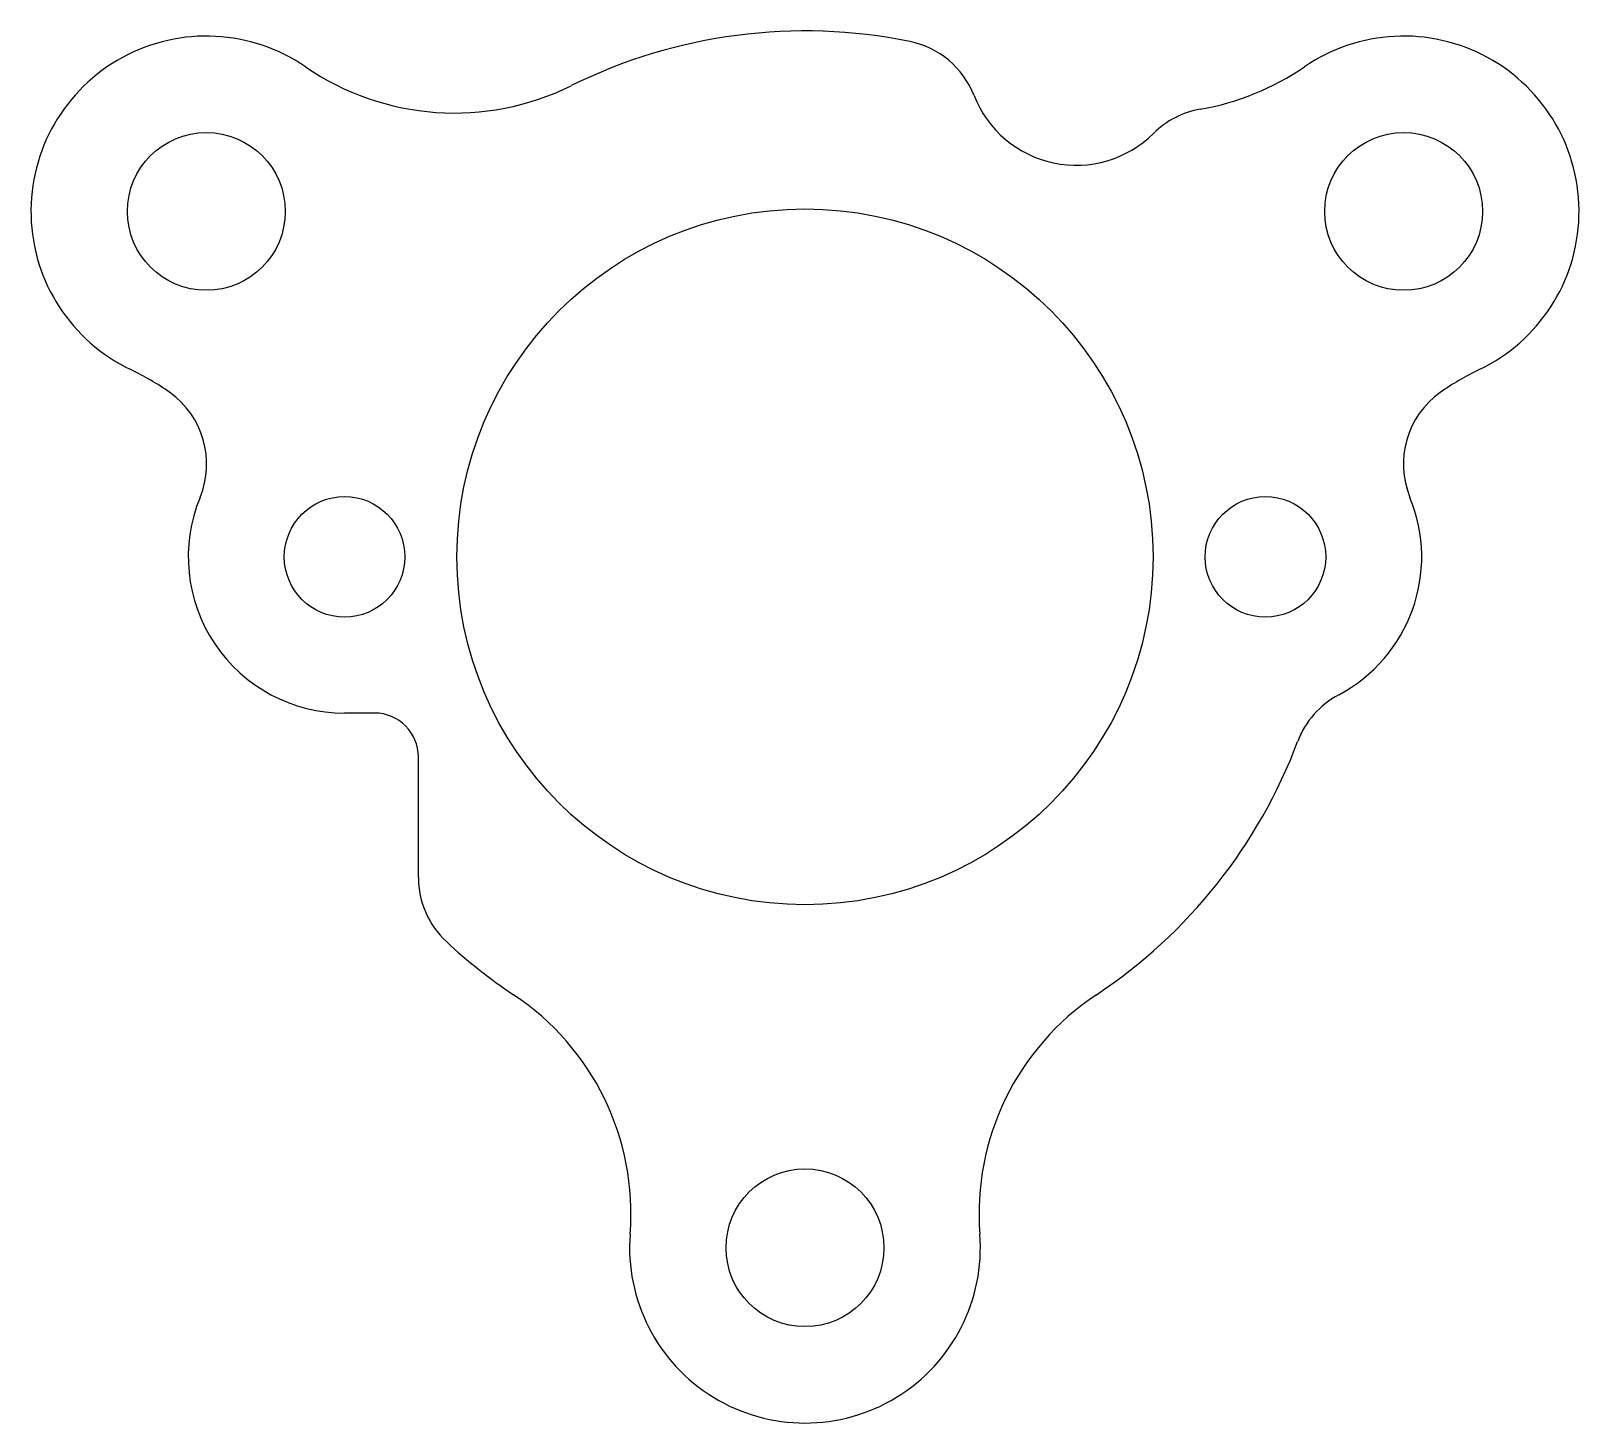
# Model space of a CAD drawing. Header units: millimetres. Extents: x -8.8 to 26.5, y -46.2 to -14.4.
import ezdxf

# ---------------------------------------------------------------- set-up
doc = ezdxf.new("R2010")
doc.units = ezdxf.units.MM
doc.layers.get('0').update_dxf_attribs({"linetype": 'CONTINUOUS'})

msp = doc.modelspace()

# ---------------------------------------------------------------- linework, layer by layer
for p, q in [((-1, -30), (-1.684, -30)), ((0, -33.752), (0, -31))]:
    msp.add_line(p, q)
for centre, radius in [((-4.837, -18.553), 1.8), ((22.469, -18.553), 1.8), ((8.816, -26.435), 7.938), ((-1.684, -26.435), 1.375), ((19.316, -26.435), 1.375), ((8.816, -42.2), 1.8)]:
    msp.add_circle(centre, radius)
for centre, radius, start, end in [((8.816, -26.435), 12, 78.5129, 116.367), ((-4.837, -18.553), 4, 55.5373, 244.4627), ((10.808, -16.635), 2, 21.31, 78.5129), ((22.469, -18.553), 4, -64.4627, 124.4627), ((0.822, -10.308), 6, 235.5373, 296.367), ((16.81, -10.308), 6, 279.8089, 304.4627), ((15, -15), 2.5, 201.31, 314.8429), ((18.173, -18.191), 2, 99.8089, 134.8429), ((-9.148, -27.576), 6, 54.5814, 64.4627), ((26.78, -27.576), 6, 115.5373, 125.4186), ((-6.829, -24.316), 2, -22.3838, 54.5814), ((24.462, -24.316), 2, 125.4186, 202.3838), ((-1.684, -26.435), 3.565, 157.6162, 270), ((19.316, -26.435), 3.565, -62.0459, 22.3838), ((21.925, -31.351), 2, 117.9541, 159.4443), ((-1, -31), 1, 0, 90), ((8.816, -26.435), 12, 303.633, 339.4443), ((2, -33.752), 2, 180, 227.0297), ((8.816, -26.435), 12, 227.0297, 236.367), ((-1.153, -41.422), 6, -4.4627, 56.367), ((18.786, -41.422), 6, 123.633, 184.4627), ((8.816, -42.2), 4, -184.4627, 4.4627)]:
    msp.add_arc(centre, radius, start, end)

doc.saveas('drawing.dxf')
